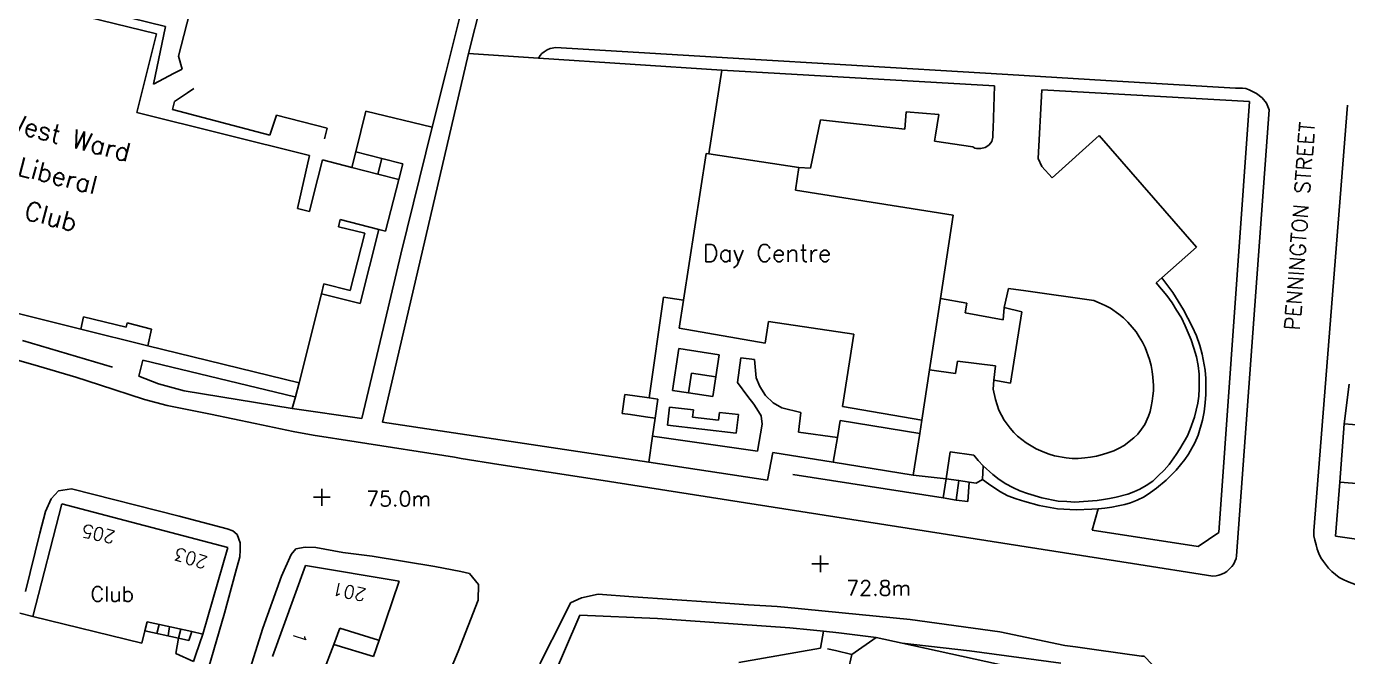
# Model space of a CAD drawing. Extents: x 427500 to 429848, y 434500 to 436505.
# Drawn here: x 429271.5 to 429393.7, y 435414.5 to 435472.8 of the extents above; entities that cross this region are included whole.
import ezdxf

# ---------------------------------------------------------------- set-up
doc = ezdxf.new("R2010")
doc.units = 0
doc.layers.add('LPTIP_Ex_Base', color=8, linetype='Continuous')
doc.styles.add('MtXpl_Romans', font='romans__.ttf')

msp = doc.modelspace()

# ---------------------------------------------------------------- linework, layer by layer
at = {"layer": 'LPTIP_Ex_Base', "color": 251, "true_color": 0x636466}
for p, q in [((429310.8, 435470.49), (429312.61, 435477.76)), ((429267.5, 435476.95), (429284.4, 435472.8)), ((429267.9, 435475.95), (429283.55, 435472.1)), ((429286.85, 435474.95), (429285.6, 435470.04)), ((429313.6, 435475.05), (429312.4, 435470.3)), ((429283.55, 435472.1), (429282.45, 435467.67)), ((429284.4, 435472.8), (429283.27, 435467.47)), ((429310.3, 435468.5), (429310.8, 435470.49)), ((429319.2, 435470.3), (429319.4, 435470.45)), ((429319.4, 435470.45), (429319.7, 435470.65)), ((429319.7, 435470.65), (429319.95, 435470.75)), ((429319.95, 435470.75), (429320.15, 435470.8)), ((429320.15, 435470.8), (429320.45, 435470.85)), ((429320.45, 435470.85), (429338.42, 435469.78)), ((429285.6, 435470.04), (429285.92, 435468.86)), ((429312.4, 435470.3), (429304.45, 435436.2)), ((429318.88, 435469.87), (429312.4, 435470.3)), ((429318.88, 435469.87), (429319.05, 435470.1)), ((429335.85, 435468.75), (429318.88, 435469.87)), ((429319.05, 435470.1), (429319.2, 435470.3)), ((429338.42, 435469.78), (429346.77, 435469.28)), ((429346.77, 435469.28), (429362.28, 435468.36)), ((429283.27, 435467.47), (429285.2, 435468.48)), ((429285.2, 435468.48), (429285.92, 435468.86)), ((429309.06, 435463.48), (429310.3, 435468.5)), ((429334.63, 435461.02), (429335.85, 435468.75)), ((429335.85, 435468.75), (429361.05, 435467.3)), ((429362.28, 435468.36), (429371.37, 435467.81)), ((429282.45, 435467.67), (429281.75, 435464.85)), ((429286.43, 435466.67), (429287.02, 435467.05)), ((429360.95, 435463.35), (429361.05, 435467.3)), ((429365.1, 435460.6), (429365.45, 435466.95)), ((429365.45, 435466.95), (429384.65, 435465.85)), ((429371.37, 435467.81), (429383.35, 435467.1)), ((429383.35, 435467.1), (429384, 435467.1)), ((429384, 435467.1), (429384.3, 435467.05)), ((429384.3, 435467.05), (429384.6, 435466.95)), ((429384.6, 435466.95), (429385.3, 435466.6)), ((429285.02, 435465.12), (429285.21, 435465.86)), ((429285.21, 435465.86), (429286.43, 435466.67)), ((429384.65, 435465.85), (429381.8, 435426)), ((429385.3, 435466.6), (429385.8, 435466.2)), ((429385.8, 435466.2), (429386.2, 435465.7)), ((429386.2, 435465.7), (429386.35, 435465.4)), ((429393.72, 435465.52), (429390.6, 435426.15)), ((429281.75, 435464.85), (429297.7, 435460.85)), ((429294.05, 435462.75), (429285.02, 435465.12)), ((429294.66, 435464.59), (429294.05, 435462.75)), ((429299.35, 435463.4), (429294.66, 435464.59)), ((429302, 435461.2), (429302.91, 435464.97)), ((429302.91, 435464.97), (429309.06, 435463.48)), ((429352.9, 435464.9), (429352.75, 435463.3)), ((429355.9, 435464.65), (429352.9, 435464.9)), ((429355.6, 435462.75), (429355.9, 435464.65)), ((429386.45, 435465.1), (429383.45, 435423.85)), ((429386.35, 435465.4), (429386.45, 435465.1)), ((429299.1, 435462.4), (429299.35, 435463.4)), ((429306.15, 435451.75), (429309.06, 435463.48)), ((429344.95, 435464.15), (429344.05, 435459.7)), ((429352.75, 435463.3), (429344.95, 435464.15)), ((429360.9, 435462.9), (429360.95, 435463.35)), ((429355.6, 435462.75), (429355.5, 435462.2)), ((429355.5, 435462.2), (429359.05, 435461.65)), ((429360.35, 435461.7), (429360.55, 435461.85)), ((429360.55, 435461.85), (429360.7, 435462)), ((429360.7, 435462), (429360.8, 435462.15)), ((429360.8, 435462.15), (429360.9, 435462.55)), ((429360.9, 435462.55), (429360.9, 435462.9)), ((429370.75, 435462.7), (429366.4, 435458.8)), ((429379.75, 435452.4), (429370.75, 435462.7)), ((429297.7, 435460.85), (429296.6, 435455.95)), ((429301.63, 435459.76), (429302, 435461.2)), ((429302, 435461.2), (429304.4, 435460.59)), ((429332.3, 435447.49), (429334.4, 435461.05)), ((429334.4, 435461.05), (429334.63, 435461.02)), ((429334.63, 435461.02), (429342.95, 435459.75)), ((429359.05, 435461.65), (429359.25, 435461.55)), ((429359.25, 435461.55), (429359.4, 435461.5)), ((429359.4, 435461.5), (429359.8, 435461.5)), ((429359.8, 435461.5), (429360.2, 435461.6)), ((429360.2, 435461.6), (429360.35, 435461.7)), ((429298.05, 435457.08), (429298.92, 435460.46)), ((429298.92, 435460.46), (429301.63, 435459.76)), ((429301.63, 435459.76), (429304.03, 435459.15)), ((429304.4, 435460.59), (429304.03, 435459.15)), ((429306.33, 435460.09), (429304.4, 435460.59)), ((429305.97, 435458.65), (429306.33, 435460.09)), ((429342.95, 435459.75), (429342.65, 435457.65)), ((429344.05, 435459.7), (429342.95, 435459.75)), ((429365.45, 435459.85), (429365.1, 435460.6)), ((429366.4, 435458.8), (429365.45, 435459.85)), ((429304.03, 435459.15), (429305.97, 435458.65)), ((429305.97, 435458.65), (429304.74, 435453.86)), ((429297.69, 435455.67), (429298.05, 435457.08)), ((429342.65, 435457.65), (429357.25, 435455.35)), ((429296.6, 435455.95), (429297.69, 435455.67)), ((429300.54, 435454.94), (429300.38, 435454.28)), ((429304.12, 435454.02), (429300.54, 435454.94)), ((429357.25, 435455.35), (429356.05, 435447.65)), ((429300.38, 435454.28), (429302.82, 435453.67)), ((429302.82, 435453.67), (429301.48, 435448.37)), ((429302.4, 435447.19), (429304.12, 435454.02)), ((429304.74, 435453.86), (429304.12, 435454.02)), ((429376.52, 435449.56), (429379.75, 435452.4)), ((429304.69, 435445.61), (429306.15, 435451.75)), ((429299.04, 435448.99), (429298.82, 435448.08)), ((429301.48, 435448.37), (429299.04, 435448.99)), ((429361.95, 435446.8), (429362.35, 435448.55)), ((429362.35, 435448.55), (429363.95, 435448.35)), ((429376, 435449.1), (429376.52, 435449.56)), ((429377, 435447.9), (429376, 435449.1)), ((429377.55, 435448.2), (429376.52, 435449.56)), ((429276.55, 435444.8), (429264.5, 435447.8)), ((429298.82, 435448.08), (429296.75, 435439.85)), ((429298.82, 435448.08), (429302.4, 435447.19)), ((429329.11, 435438.45), (429330.46, 435447.77)), ((429330.46, 435447.77), (429332.3, 435447.49)), ((429331.9, 435444.9), (429332.3, 435447.49)), ((429356.05, 435447.65), (429355.05, 435441.05)), ((429356.05, 435447.65), (429358.5, 435447.2)), ((429358.5, 435447.2), (429358.35, 435446.3)), ((429363.95, 435448.35), (429370.25, 435447.45)), ((429370.25, 435447.45), (429370.75, 435447.25)), ((429370.75, 435447.25), (429371.3, 435447)), ((429377.5, 435447.25), (429377, 435447.9)), ((429377.9, 435446.55), (429377.5, 435447.25)), ((429378.55, 435446.6), (429377.55, 435448.2)), ((429276.8, 435445.95), (429276.55, 435444.8)), ((429280.75, 435445), (429276.8, 435445.95)), ((429358.35, 435446.3), (429361.85, 435445.65)), ((429361.85, 435445.65), (429361.95, 435446.8)), ((429361.95, 435446.8), (429363.6, 435446.4)), ((429363.6, 435446.4), (429362.55, 435439.8)), ((429371.3, 435447), (429371.8, 435446.75)), ((429371.8, 435446.75), (429372.55, 435446.2)), ((429372.55, 435446.2), (429373, 435445.85)), ((429378.35, 435445.85), (429377.9, 435446.55)), ((429379.35, 435445.05), (429378.55, 435446.6)), ((429276.55, 435444.8), (429282.75, 435443.25)), ((429280.85, 435445.4), (429280.75, 435445)), ((429283.1, 435444.8), (429280.85, 435445.4)), ((429282.75, 435443.25), (429283.1, 435444.8)), ((429302.55, 435436.55), (429304.69, 435445.61)), ((429339.85, 435443.5), (429331.9, 435444.9)), ((429340.15, 435445.5), (429339.85, 435443.5)), ((429348.05, 435444.35), (429340.15, 435445.5)), ((429373, 435445.85), (429373.4, 435445.45)), ((429373.4, 435445.45), (429373.8, 435445)), ((429373.8, 435445), (429374.15, 435444.55)), ((429378.7, 435445.1), (429378.35, 435445.85)), ((429379.25, 435443.8), (429378.7, 435445.1)), ((429379.75, 435444.2), (429379.35, 435445.05)), ((429279.5, 435441.3), (429271.15, 435443.75)), ((429347, 435437.65), (429348.05, 435444.35)), ((429374.15, 435444.55), (429374.45, 435444.1)), ((429374.45, 435444.1), (429374.75, 435443.6)), ((429374.75, 435443.6), (429375, 435443.1)), ((429379.5, 435443.05), (429379.25, 435443.8)), ((429380.05, 435443.3), (429379.75, 435444.2)), ((429272.63, 435441.37), (429267.75, 435442.8)), ((429296.75, 435439.85), (429282.75, 435443.25)), ((429331.28, 435439.13), (429331.86, 435443)), ((429331.86, 435443), (429335.59, 435442.44)), ((429335.59, 435442.44), (429335.29, 435440.38)), ((429375, 435443.1), (429375.4, 435442)), ((429379.75, 435442.25), (429379.5, 435443.05)), ((429380.25, 435442.5), (429380.05, 435443.3)), ((429380.55, 435441), (429380.25, 435442.5)), ((429276.1, 435440.35), (429272.63, 435441.37)), ((429281.91, 435440.47), (429282.3, 435441.95)), ((429282.3, 435441.95), (429296.35, 435438.55)), ((429337.61, 435442.16), (429337.28, 435439.87)), ((429338.86, 435442), (429337.61, 435442.16)), ((429339.02, 435440.29), (429338.86, 435442)), ((429357.65, 435441.85), (429357.45, 435440.7)), ((429361.15, 435441.4), (429357.65, 435441.85)), ((429361, 435440.1), (429361.15, 435441.4)), ((429375.4, 435442), (429375.55, 435441.45)), ((429375.55, 435441.45), (429375.65, 435440.9)), ((429379.9, 435441.45), (429379.75, 435442.25)), ((429380, 435440.65), (429379.9, 435441.45)), ((429278.27, 435439.65), (429276.1, 435440.35)), ((429283.75, 435439.75), (429281.91, 435440.47)), ((429296.75, 435439.85), (429296.4, 435438.54)), ((429333.03, 435440.72), (429332.77, 435438.91)), ((429335.29, 435440.38), (429333.03, 435440.72)), ((429335.02, 435438.58), (429335.29, 435440.38)), ((429337.28, 435439.87), (429338.26, 435438.58)), ((429339.35, 435439.49), (429339.02, 435440.29)), ((429355.05, 435441.05), (429354.35, 435436.4)), ((429357.45, 435440.7), (429355.05, 435441.05)), ((429360.95, 435439.25), (429361, 435440.1)), ((429362.55, 435439.8), (429361, 435440.1)), ((429375.65, 435440.9), (429375.7, 435440.35)), ((429375.7, 435440.35), (429375.75, 435439.6)), ((429380, 435439.3), (429380, 435440.65)), ((429380.6, 435440.25), (429380.55, 435441)), ((429380.6, 435438.75), (429380.6, 435440.25)), ((429282.45, 435438.3), (429278.27, 435439.65)), ((429286.1, 435439.1), (429283.75, 435439.75)), ((429296.1, 435437.45), (429286.1, 435439.1)), ((429326.63, 435437.01), (429326.87, 435438.76)), ((429326.87, 435438.76), (429327.59, 435438.66)), ((429329.11, 435438.45), (429327.59, 435438.66)), ((429332.77, 435438.91), (429331.28, 435439.13)), ((429332.77, 435438.91), (429335.02, 435438.58)), ((429339.87, 435438.68), (429339.35, 435439.49)), ((429340.6, 435438), (429339.87, 435438.68)), ((429361.15, 435438.3), (429360.95, 435439.25)), ((429375.7, 435438.65), (429375.65, 435438.15)), ((429375.75, 435439.1), (429375.7, 435438.65)), ((429375.75, 435439.6), (429375.75, 435439.1)), ((429379.95, 435438.6), (429380, 435439.3)), ((429380.55, 435438), (429380.6, 435438.75)), ((429393.85, 435439.7), (429393.4, 435436.05)), ((429284.55, 435437.75), (429282.45, 435438.3)), ((429288.55, 435436.95), (429284.55, 435437.75)), ((429296.4, 435438.54), (429296.1, 435437.45)), ((429296.1, 435437.45), (429302.55, 435436.55)), ((429296.35, 435438.55), (429296.4, 435438.54)), ((429329.92, 435438.33), (429329.11, 435438.45)), ((429329.67, 435436.57), (429329.92, 435438.33)), ((429330.81, 435435.92), (429331.01, 435437.59)), ((429331.01, 435437.59), (429333.21, 435437.34)), ((429338.26, 435438.58), (429338.79, 435437.86)), ((429338.79, 435437.86), (429339.24, 435437.18)), ((429341.39, 435437.53), (429340.6, 435438)), ((429343.16, 435437.1), (429341.39, 435437.53)), ((429354.35, 435436.4), (429347, 435437.65)), ((429361.45, 435437.3), (429361.15, 435438.3)), ((429375.55, 435437.65), (429375.45, 435437.2)), ((429375.65, 435438.15), (429375.55, 435437.65)), ((429379.55, 435436.65), (429379.85, 435437.95)), ((429379.85, 435437.95), (429379.95, 435438.6)), ((429380.45, 435437.15), (429380.55, 435438)), ((429292.69, 435436.08), (429288.55, 435436.95)), ((429304.45, 435436.2), (429310.4, 435435.31)), ((429327.39, 435436.9), (429326.63, 435437.01)), ((429328.79, 435436.7), (429327.39, 435436.9)), ((429328.79, 435436.7), (429329.67, 435436.57)), ((429329.44, 435434.91), (429329.67, 435436.57)), ((429333.21, 435437.34), (429333.13, 435436.66)), ((429333.13, 435436.66), (429335.53, 435436.38)), ((429335.53, 435436.38), (429335.62, 435437.11)), ((429335.62, 435437.11), (429337.37, 435436.9)), ((429337.37, 435436.9), (429337.17, 435435.18)), ((429339.24, 435437.18), (429339.48, 435436.78)), ((429339.48, 435436.78), (429339.58, 435436.03)), ((429342.93, 435435.29), (429343.16, 435437.1)), ((429346.53, 435434.77), (429346.79, 435436.35)), ((429346.79, 435436.35), (429354.16, 435435.16)), ((429354.35, 435436.4), (429354.16, 435435.16)), ((429361.95, 435436.4), (429361.45, 435437.3)), ((429362.5, 435435.65), (429361.95, 435436.4)), ((429375.3, 435436.75), (429374.95, 435436)), ((429375.45, 435437.2), (429375.3, 435436.75)), ((429379.15, 435435.55), (429379.55, 435436.65)), ((429379.9, 435435), (429380.3, 435436.4)), ((429380.3, 435436.4), (429380.45, 435437.15)), ((429296.2, 435435.35), (429292.69, 435436.08)), ((429298.04, 435435), (429296.2, 435435.35)), ((429302.02, 435434.37), (429298.04, 435435)), ((429310.4, 435435.31), (429329.1, 435432.5)), ((429337.17, 435435.18), (429330.81, 435435.92)), ((429339.58, 435436.03), (429339.14, 435433.52)), ((429346.53, 435434.77), (429342.93, 435435.29)), ((429354.16, 435435.16), (429353.55, 435431.3)), ((429362.85, 435435.25), (429362.5, 435435.65)), ((429363.2, 435434.9), (429362.85, 435435.25)), ((429374.3, 435435.1), (429373.95, 435434.75)), ((429374.65, 435435.55), (429374.3, 435435.1)), ((429374.95, 435436), (429374.65, 435435.55)), ((429378.2, 435433.75), (429378.9, 435434.95)), ((429378.9, 435434.95), (429379.15, 435435.55)), ((429379.6, 435434.3), (429379.9, 435435)), ((429393.4, 435436.05), (429393, 435430.65)), ((429401.15, 435435.45), (429393.4, 435436.05)), ((429311.1, 435432.95), (429302.02, 435434.37)), ((429329.1, 435432.5), (429329.44, 435434.91)), ((429339.14, 435433.52), (429329.44, 435434.91)), ((429346.15, 435432.5), (429346.53, 435434.77)), ((429364, 435434.3), (429363.2, 435434.9)), ((429364.45, 435434), (429364, 435434.3)), ((429364.9, 435433.75), (429364.45, 435434)), ((429365.55, 435433.45), (429364.9, 435433.75)), ((429372.6, 435433.8), (429372.1, 435433.55)), ((429373.05, 435434.05), (429372.6, 435433.8)), ((429373.95, 435434.75), (429373.05, 435434.05)), ((429377.85, 435433.2), (429378.2, 435433.75)), ((429379, 435433.25), (429379.6, 435434.3)), ((429311.73, 435432.85), (429311.1, 435432.95)), ((429315.23, 435432.3), (429311.73, 435432.85)), ((429329.1, 435432.5), (429340.05, 435430.85)), ((429340.05, 435430.85), (429340.55, 435433.4)), ((429340.55, 435433.4), (429346.15, 435432.5)), ((429353.55, 435431.3), (429346.15, 435432.5)), ((429356.6, 435430.95), (429356.95, 435433.45)), ((429356.95, 435433.45), (429359.15, 435433.15)), ((429359.15, 435433.15), (429359.55, 435432.65)), ((429359.55, 435432.65), (429360, 435432.15)), ((429366.1, 435433.25), (429365.55, 435433.45)), ((429366.6, 435433.1), (429366.1, 435433.25)), ((429367.7, 435432.9), (429366.6, 435433.1)), ((429368.25, 435432.85), (429367.7, 435432.9)), ((429368.8, 435432.85), (429368.25, 435432.85)), ((429369.4, 435432.9), (429368.8, 435432.85)), ((429369.95, 435432.95), (429369.4, 435432.9)), ((429370.5, 435433.05), (429369.95, 435432.95)), ((429371.05, 435433.2), (429370.5, 435433.05)), ((429371.55, 435433.35), (429371.05, 435433.2)), ((429372.1, 435433.55), (429371.55, 435433.35)), ((429377.2, 435432.3), (429377.85, 435433.2)), ((429377.85, 435431.75), (429378.65, 435432.75)), ((429378.65, 435432.75), (429379, 435433.25)), ((429324.45, 435430.86), (429315.23, 435432.3)), ((429342.4, 435431.35), (429356.3, 435429.2)), ((429356.6, 435430.95), (429353.55, 435431.3)), ((429359.95, 435430.9), (429360, 435432.15)), ((429360, 435432.15), (429360.9, 435431.35)), ((429360.9, 435431.35), (429361.5, 435430.9)), ((429376.2, 435431.25), (429376.75, 435431.75)), ((429376.75, 435431.75), (429377.2, 435432.3)), ((429376.95, 435430.85), (429377.85, 435431.75)), ((429373.82, 435423.12), (429324.45, 435430.86)), ((429356.6, 435430.95), (429356.3, 435429.2)), ((429356.6, 435430.95), (429357.75, 435430.8)), ((429357.5, 435429), (429357.75, 435430.8)), ((429357.75, 435430.8), (429358.71, 435430.65)), ((429358.71, 435430.65), (429358.6, 435428.85)), ((429358.71, 435430.65), (429359.35, 435430.55)), ((429359.35, 435430.55), (429359.95, 435430.9)), ((429359.95, 435430.9), (429360.5, 435430.5)), ((429360.5, 435430.5), (429361.55, 435429.8)), ((429361.5, 435430.9), (429362.1, 435430.5)), ((429362.1, 435430.5), (429362.75, 435430.15)), ((429362.75, 435430.15), (429363.4, 435429.85)), ((429374.5, 435430), (429375.1, 435430.35)), ((429375.1, 435430.35), (429375.7, 435430.75)), ((429375.5, 435429.7), (429376.05, 435430.1)), ((429375.7, 435430.75), (429376.2, 435431.25)), ((429376.05, 435430.1), (429376.95, 435430.85)), ((429393, 435430.65), (429392.6, 435425.65)), ((429393, 435430.65), (429401.65, 435429.95)), ((429273.8, 435429.1), (429273.3, 435427.95)), ((429274.5, 435429.85), (429273.8, 435429.1)), ((429275.7, 435430.05), (429274.5, 435429.85)), ((429285.65, 435427.5), (429275.7, 435430.05)), ((429356.3, 435429.2), (429357.5, 435429)), ((429357.5, 435429), (429358.6, 435428.85)), ((429361.55, 435429.8), (429362.3, 435429.4)), ((429362.3, 435429.4), (429363.05, 435429.1)), ((429363.05, 435429.1), (429363.85, 435428.85)), ((429363.4, 435429.85), (429364.1, 435429.6)), ((429363.85, 435428.85), (429365.2, 435428.5)), ((429364.1, 435429.6), (429365.45, 435429.2)), ((429365.45, 435429.2), (429366.95, 435428.9)), ((429366.95, 435428.9), (429367.75, 435428.85)), ((429367.75, 435428.85), (429368.5, 435428.8)), ((429368.5, 435428.8), (429369.3, 435428.85)), ((429369.3, 435428.85), (429370.55, 435428.95)), ((429370.55, 435428.95), (429371.15, 435429.05)), ((429371.15, 435429.05), (429371.7, 435429.15)), ((429371.7, 435429.15), (429372.3, 435429.25)), ((429372.3, 435429.25), (429373.4, 435429.55)), ((429373.4, 435429.55), (429373.95, 435429.75)), ((429373.65, 435428.75), (429374.25, 435429)), ((429373.95, 435429.75), (429374.5, 435430)), ((429374.25, 435429), (429374.9, 435429.3)), ((429374.9, 435429.3), (429375.5, 435429.7)), ((429272.13, 435418.23), (429274.8, 435428.65)), ((429273.3, 435427.95), (429272.75, 435425.95)), ((429274.8, 435428.65), (429290.15, 435424.6)), ((429365.2, 435428.5), (429366.9, 435428.2)), ((429366.9, 435428.2), (429368.6, 435428.1)), ((429368.6, 435428.1), (429370.05, 435428.15)), ((429370.05, 435428.15), (429370.65, 435428.2)), ((429370.1, 435426.2), (429370.65, 435428.2)), ((429370.65, 435428.2), (429371.25, 435428.25)), ((429371.25, 435428.25), (429371.9, 435428.35)), ((429371.9, 435428.35), (429372.5, 435428.45)), ((429372.5, 435428.45), (429373.1, 435428.6)), ((429373.1, 435428.6), (429373.65, 435428.75)), ((429290.1, 435426.35), (429285.65, 435427.5)), ((429272.75, 435425.95), (429271.45, 435420.55)), ((429290.6, 435426.15), (429290.1, 435426.35)), ((429291, 435425.8), (429290.6, 435426.15)), ((429291.3, 435425.05), (429291, 435425.8)), ((429379.9, 435424.7), (429370.1, 435426.2)), ((429381.8, 435426), (429379.9, 435424.7)), ((429390.6, 435426.15), (429390.6, 435425.7)), ((429390.6, 435425.7), (429390.7, 435425.3)), ((429390.7, 435425.3), (429390.8, 435424.85)), ((429392.6, 435425.65), (429401.35, 435424.4)), ((429290.15, 435424.6), (429287.85, 435416.6)), ((429291.25, 435423.75), (429291.3, 435424.35)), ((429291.3, 435424.35), (429291.3, 435425.05)), ((429295.1, 435421.95), (429296, 435423.95)), ((429296, 435423.95), (429296.45, 435424.5)), ((429296.45, 435424.5), (429297.3, 435424.65)), ((429297.3, 435424.65), (429298.3, 435424.6)), ((429298.3, 435424.6), (429300.8, 435424.15)), ((429300.8, 435424.15), (429303.5, 435423.8)), ((429390.8, 435424.85), (429390.9, 435424.45)), ((429390.9, 435424.45), (429391.05, 435424.05)), ((429391.05, 435424.05), (429391.25, 435423.65)), ((429290.85, 435422.3), (429291.25, 435423.75)), ((429294.29, 435414.52), (429297.35, 435422.95)), ((429297.35, 435422.95), (429306, 435421.5)), ((429303.5, 435423.8), (429309.3, 435422.85)), ((429309.3, 435422.85), (429311.7, 435422.4)), ((429381.25, 435421.95), (429373.82, 435423.12)), ((429383, 435422.85), (429382.55, 435422.4)), ((429383.15, 435423.05), (429383, 435422.85)), ((429383.3, 435423.3), (429383.15, 435423.05)), ((429383.4, 435423.6), (429383.3, 435423.3)), ((429383.45, 435423.85), (429383.4, 435423.6)), ((429391.25, 435423.65), (429391.5, 435423.3)), ((429391.5, 435423.3), (429391.95, 435422.7)), ((429289.85, 435418.55), (429290.85, 435422.3)), ((429293.4, 435417.15), (429295.1, 435421.95)), ((429311.7, 435422.4), (429312.5, 435422.2)), ((429312.5, 435422.2), (429313.35, 435421.2)), ((429381.55, 435422), (429381.25, 435421.95)), ((429381.8, 435422.05), (429381.55, 435422)), ((429381.91, 435422.09), (429381.8, 435422.05)), ((429382.3, 435422.25), (429381.91, 435422.09)), ((429382.55, 435422.4), (429382.3, 435422.25)), ((429391.95, 435422.7), (429392.25, 435422.4)), ((429392.25, 435422.4), (429392.6, 435422.1)), ((429392.6, 435422.1), (429392.95, 435421.85)), ((429392.95, 435421.85), (429393.3, 435421.65)), ((429393.3, 435421.65), (429393.7, 435421.45)), ((429306, 435421.5), (429304.15, 435416.04)), ((429313.35, 435421.2), (429313.3, 435419.75)), ((429322.85, 435419.95), (429324.4, 435420.3)), ((429324.4, 435420.3), (429327.65, 435420.05)), ((429393.7, 435421.45), (429394.5, 435421.15)), ((429313.3, 435419.75), (429311.45, 435415)), ((429321.25, 435418.3), (429321.85, 435419.5)), ((429321.85, 435419.5), (429322.85, 435419.95)), ((429327.65, 435420.05), (429334.85, 435419.55)), ((429334.85, 435419.55), (429338.3, 435419.3)), ((429338.3, 435419.3), (429340.95, 435419.15)), ((429340.95, 435419.15), (429341.65, 435419.08)), ((429341.65, 435419.08), (429348.53, 435418.41)), ((429270.91, 435418.53), (429272.13, 435418.23)), ((429282.2, 435415.75), (429272.13, 435418.23)), ((429284.08, 435398.64), (429289.85, 435418.55)), ((429317.89, 435407.15), (429322.7, 435418.35)), ((429319, 435413.85), (429321.25, 435418.3)), ((429322.7, 435418.35), (429329.9, 435418.05)), ((429329.9, 435418.05), (429342.12, 435417.17)), ((429348.53, 435418.41), (429353.25, 435417.95)), ((429353.25, 435417.95), (429361.55, 435416.8)), ((429282.49, 435416.91), (429282.2, 435415.75)), ((429282.7, 435417.75), (429282.49, 435416.91)), ((429282.49, 435416.91), (429285.59, 435416.22)), ((429286.82, 435416.83), (429282.7, 435417.75)), ((429283.8, 435417.5), (429283.58, 435416.67)), ((429284.64, 435416.43), (429284.77, 435417.29)), ((429285.82, 435417.05), (429285.59, 435416.22)), ((429286.55, 435416), (429286.82, 435416.83)), ((429287.85, 435416.6), (429286.82, 435416.83)), ((429291.15, 435410), (429293.4, 435417.15)), ((429299.94, 435415.65), (429300.5, 435417.15)), ((429300.5, 435417.15), (429304.1, 435416.05)), ((429342.12, 435417.17), (429344, 435417)), ((429344, 435417), (429345.25, 435416.86)), ((429344.97, 435415.31), (429345.25, 435416.86)), ((429345.25, 435416.86), (429346.67, 435416.71)), ((429346.67, 435416.71), (429350.1, 435416.3)), ((429361.55, 435416.8), (429367.55, 435415.55)), ((429285.35, 435414.8), (429285.59, 435416.22)), ((429285.59, 435416.22), (429286.55, 435416)), ((429287.85, 435416.6), (429287.2, 435414.7)), ((429299.94, 435415.65), (429298.95, 435413)), ((429303.63, 435414.52), (429299.94, 435415.65)), ((429304.15, 435416.04), (429303.63, 435414.52)), ((429304.1, 435416.05), (429304.15, 435416.04)), ((429350.1, 435416.3), (429347.85, 435414.7)), ((429352.51, 435415.77), (429350.1, 435416.3)), ((429367, 435412.6), (429352.51, 435415.77)), ((429352.51, 435415.77), (429358.75, 435415.05)), ((429367.55, 435415.55), (429368.56, 435415.41)), ((429368.56, 435415.41), (429370.48, 435415.15)), ((429286.99, 435414.06), (429285.35, 435414.8)), ((429287.2, 435414.7), (429286.99, 435414.06)), ((429311.45, 435415), (429308.35, 435407.6)), ((429337.41, 435413.96), (429344.97, 435415.31)), ((429346.35, 435415.07), (429345.6, 435415.25)), ((429347.85, 435414.7), (429346.07, 435406.7)), ((429347.85, 435414.7), (429346.35, 435415.07)), ((429358.75, 435415.05), (429367.2, 435413.9)), ((429370.48, 435415.15), (429374.65, 435414.55)), ((429374.65, 435414.55), (429374.9, 435414.55)), ((429374.9, 435414.55), (429375.65, 435413.8))]:
    msp.add_line(p, q, dxfattribs=at)
for points in [[(429298.08, 435429.25), (429299.62, 435429.25)], [(429298.85, 435428.47), (429298.85, 435430.03)], [(429344.17, 435423.1), (429345.72, 435423.1)], [(429344.95, 435422.33), (429344.95, 435423.88)]]:
    msp.add_lwpolyline(points, dxfattribs=at)

# ---------------------------------------------------------------- texts
at = {"layer": 'LPTIP_Ex_Base', "color": 251, "true_color": 0x636466, "style": 'MtXpl_Romans'}
for s, height, rotation, p in [('North West Ward', 1.7, 345.4, (429262.34, 435465.1)), ('PENNINGTON STREET', 1.4, 85.8, (429389.27, 435444.64)), ('WM Liberal', 1.7, 345.6, (429266.1, 435460.25)), ('Club', 1.7, 345.3, (429271.22, 435455.03)), ('205', 1.2, 166.6, (429279.83, 435426.09)), ('203', 1.2, 162.3, (429288.39, 435423.71)), ('201', 1.2, 167.9, (429303.02, 435420.76)), ('1', 1.2, 253.1, (429296.39, 435416.97))]:
    msp.add_text(s, height=height, rotation=rotation, dxfattribs=at).set_placement(p)
for s, height, p in [('Day Centre', 1.6, (429334.1, 435451.04)), ('75.0m', 1.4, (429302.94, 435428.42)), ('72.8m', 1.4, (429347.34, 435420.17)), ('Club', 1.4, (429277.45, 435419.61))]:
    msp.add_text(s, height=height, dxfattribs=at).set_placement(p)

doc.saveas('drawing.dxf')
